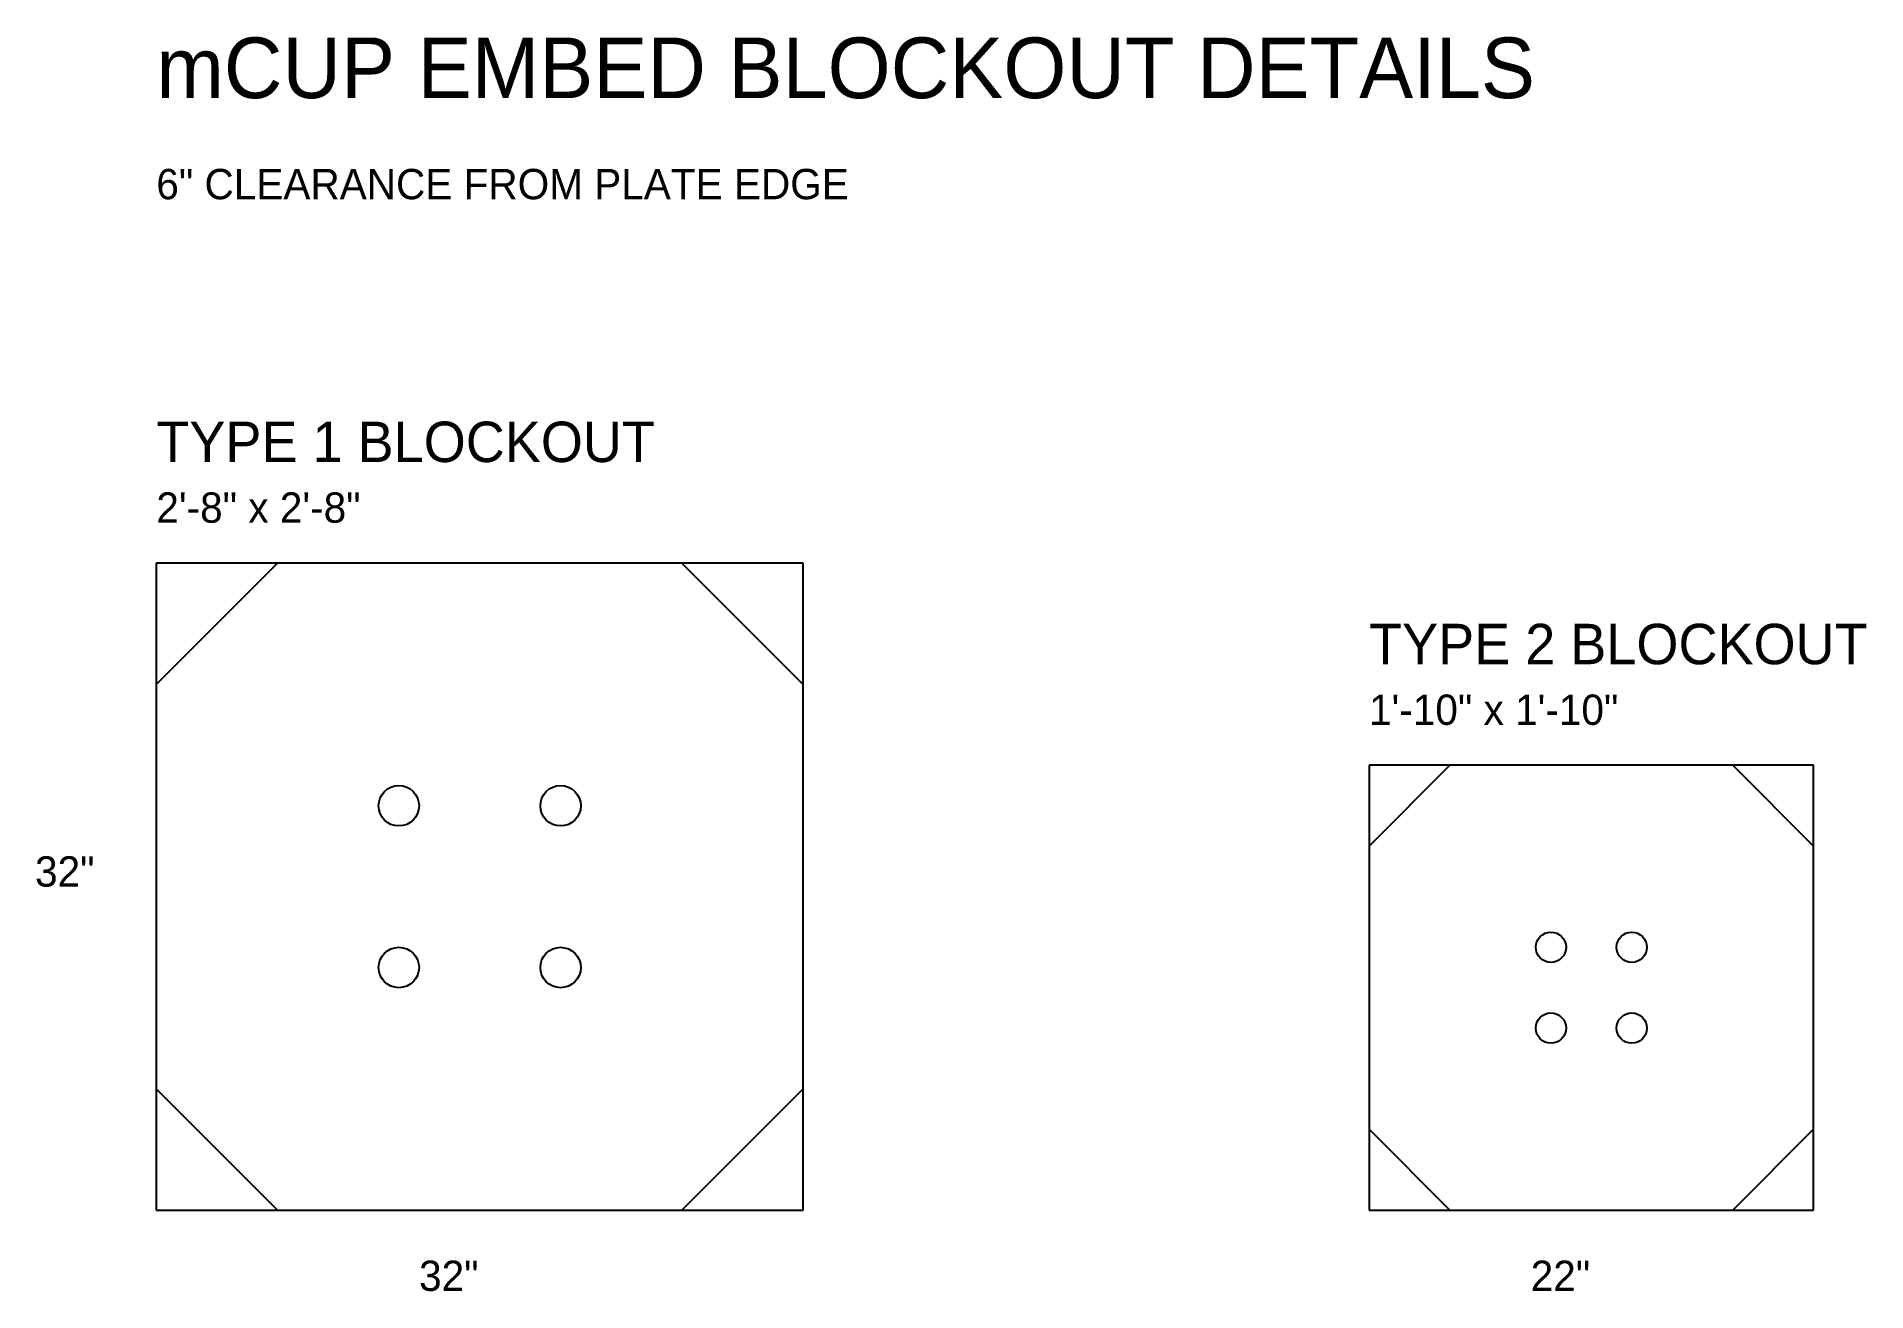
# Model space of a CAD drawing. Extents: x -5.9 to 84.6, y -4 to 58.
import ezdxf

# ---------------------------------------------------------------- set-up
doc = ezdxf.new("R2010")
doc.units = 0

msp = doc.modelspace()

# ---------------------------------------------------------------- linework, layer by layer
for p, q in [((32, 32), (0, 32)), ((0, 32), (0, 0)), ((6, 32), (0, 26)), ((32, 26), (26, 32)), ((32, 0), (32, 32)), ((82, 22), (60, 22)), ((60, 22), (60, 0)), ((64, 22), (60, 18)), ((82, 18), (78, 22)), ((82, 0), (82, 22)), ((0, 6), (6, 0)), ((26, 0), (32, 6)), ((60, 4), (64, 0)), ((78, 0), (82, 4)), ((0, 0), (32, 0)), ((60, 0), (82, 0))]:
    msp.add_line(p, q)
for centre, radius in [((12, 20), 1), ((20, 20), 1), ((69, 13), 0.75), ((73, 13), 0.75), ((12, 12), 1), ((20, 12), 1), ((69, 9), 0.75), ((73, 9), 0.75)]:
    msp.add_circle(centre, radius)

# ---------------------------------------------------------------- texts
for s, height, p in [('mCUP EMBED BLOCKOUT DETAILS', 3, (0, 55)), ('6" CLEARANCE FROM PLATE EDGE', 1.5, (0, 50)), ('TYPE 1 BLOCKOUT', 2, (0, 37)), ('2\'-8" x 2\'-8"', 1.5, (0, 34)), ('TYPE 2 BLOCKOUT', 2, (60, 27)), ('1\'-10" x 1\'-10"', 1.5, (60, 24)), ('32"', 1.5, (-6, 16)), ('32"', 1.5, (13, -4)), ('22"', 1.5, (68, -4))]:
    msp.add_text(s, height=height).set_placement(p)

doc.saveas('drawing.dxf')
